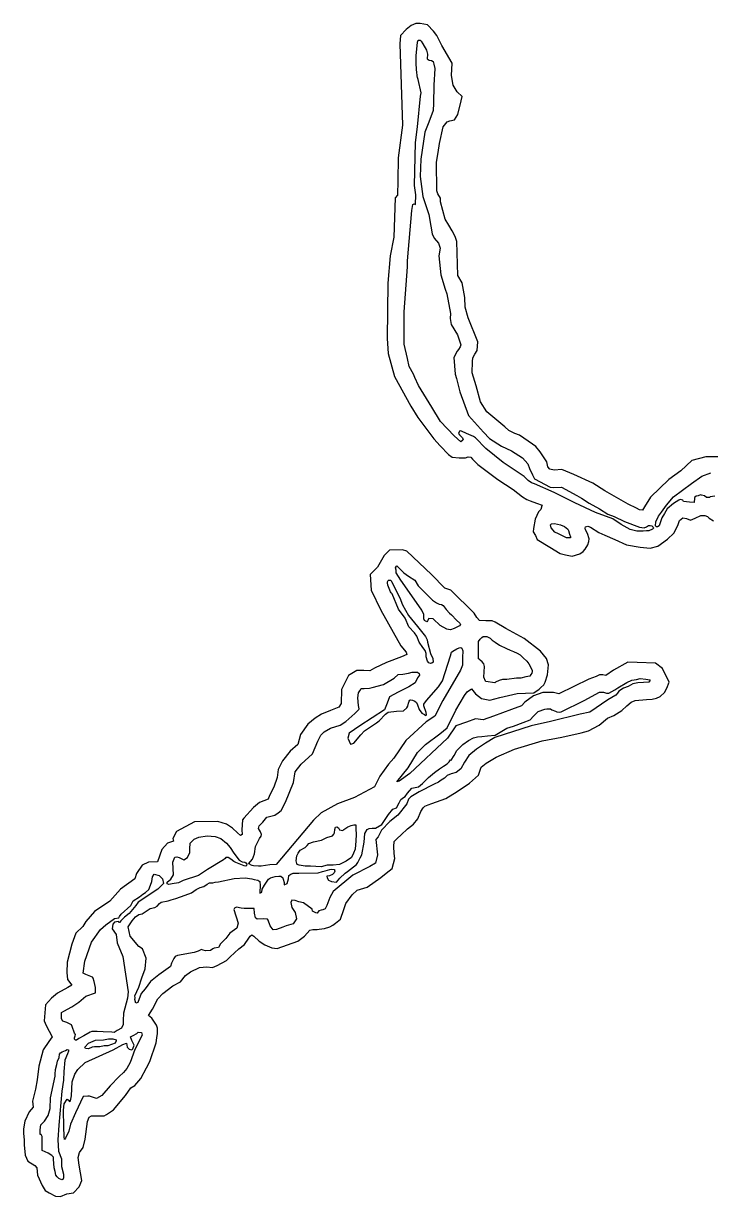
# Model space of a CAD drawing. Header units: metres. Extents: x 255476 to 378809, y 1739479 to 2227865.
# Drawn here: x 317820 to 319812, y 1908284 to 1911685 of the extents above; entities that cross this region are included whole.
import ezdxf

# ---------------------------------------------------------------- set-up
doc = ezdxf.new("R2010")
doc.units = ezdxf.units.M
doc.header["$MEASUREMENT"] = 0
doc.layers.add('MANGROOVE BUFFER ZONE', color=120, linetype='Continuous')

msp = doc.modelspace()

# ---------------------------------------------------------------- linework, layer by layer
at = {"layer": 'MANGROOVE BUFFER ZONE', "flags": 128}
for points in [[(319842.4, 1910427.8), (319798.6, 1910428.2), (319758, 1910417.3), (319725.9, 1910387.2), (319691.1, 1910362.5), (319637.9, 1910311.4), (319620.9, 1910283.2), (319614.4, 1910273.2), (319605.5, 1910274.3), (319597.6, 1910279), (319573.3, 1910291.3), (319505.2, 1910329.3), (319470.9, 1910351.9), (319415.9, 1910377), (319381.2, 1910391.9), (319358.9, 1910390), (319345.6, 1910392.4), (319340.1, 1910398.9), (319337, 1910413.8), (319318.4, 1910443.1), (319305.7, 1910458.4), (319295.5, 1910464.6), (319258.1, 1910491.4), (319244.7, 1910496.3), (319226.8, 1910504.7), (319215.2, 1910515.4), (319163.6, 1910559.2), (319144.9, 1910587.4), (319132.7, 1910634.5), (319120.3, 1910671.9), (319121.4, 1910704.2), (319123.1, 1910715.3), (319128.1, 1910726.1), (319135.5, 1910736.9), (319137.2, 1910761.5), (319108.7, 1910831.5), (319100.9, 1910862), (319099.2, 1910890.7), (319092.1, 1910933), (319079.2, 1910953.7), (319076.5, 1911052.7), (319071.6, 1911066.8), (319062.3, 1911083.6), (319053.6, 1911099.5), (319042.2, 1911117.5), (319029.3, 1911167.3), (319029.2, 1911178.1), (319021.7, 1911191), (319018.7, 1911199.3), (319017.4, 1911282.7), (319022.3, 1911310.2), (319026.3, 1911336.7), (319036.6, 1911385.4), (319048.6, 1911399.2), (319055.6, 1911402), (319069.5, 1911405.4), (319079.1, 1911420.4), (319088.8, 1911460.4), (319091.5, 1911473.1), (319077.5, 1911486.1), (319065.5, 1911506.3), (319060.4, 1911534.3), (319062.8, 1911569.9), (319033.3, 1911621.3), (319017.9, 1911650), (319009, 1911662.3), (318991.1, 1911681.2), (318970.4, 1911684.8), (318957.7, 1911684.6), (318944.1, 1911679.3), (318929.6, 1911667.4), (318913, 1911649.7), (318910.6, 1911625.9), (318918.3, 1911389.7), (318906.2, 1911295.1), (318905.5, 1911229.6), (318904.1, 1911187.3), (318897.2, 1911178.8), (318893.3, 1911065.2), (318882.9, 1911011), (318875.9, 1910931.7), (318874.5, 1910770.9), (318877.6, 1910727.6), (318895.7, 1910660.7), (318943.3, 1910574.7), (318962.9, 1910542.4), (319009.8, 1910480.7), (319028, 1910460.3), (319052.6, 1910435.2), (319062.4, 1910427.4), (319083.4, 1910425.2), (319101.7, 1910425.1), (319108.9, 1910427.9), (319116.5, 1910427), (319122.1, 1910421.8), (319136.9, 1910406.4), (319195.1, 1910362.4), (319239.5, 1910333.8), (319266.9, 1910311.9), (319279.6, 1910304.9), (319289.4, 1910300.7), (319307.1, 1910294.2), (319323.4, 1910288.4), (319322.9, 1910285.8), (319319.8, 1910275.7), (319312.9, 1910268.6), (319303.5, 1910247.4), (319299, 1910220.9), (319297.5, 1910210.6), (319304.5, 1910200.1), (319309.7, 1910188.8), (319345.7, 1910166.3), (319375.9, 1910147.5), (319391.1, 1910144.4), (319410.5, 1910140.4), (319433.4, 1910147.1), (319442.8, 1910153.3), (319448.6, 1910160.9), (319456.4, 1910173), (319458.9, 1910182.6), (319459.8, 1910190.4), (319455.3, 1910205.9), (319449.7, 1910216.8), (319448.8, 1910221.7), (319449.7, 1910225.1), (319456, 1910227.3), (319464, 1910224), (319488.4, 1910208.8), (319505.6, 1910201.4), (319534.3, 1910188.2), (319568.1, 1910173.5), (319608.2, 1910166.1), (319637.2, 1910163.5), (319658.7, 1910169.3), (319687.2, 1910189.5), (319705.1, 1910207.2), (319716.7, 1910228.7), (319722.4, 1910244), (319731.6, 1910251), (319741.9, 1910249.6), (319754.1, 1910244.7), (319767.8, 1910250.1), (319784.2, 1910258), (319795.2, 1910258), (319803.1, 1910255), (319807.6, 1910250.8), (319820.2, 1910242.4)], [(319824.2, 1910314.1), (319811.3, 1910312), (319809, 1910310.4), (319800.3, 1910310.7), (319794, 1910315.2), (319785.4, 1910317.2), (319782.8, 1910317.7), (319776, 1910315), (319770.6, 1910313.9), (319766.2, 1910311.2), (319765.4, 1910308.1), (319764.7, 1910296.3), (319751.3, 1910296.6), (319733.8, 1910298.7), (319731.2, 1910303), (319724.2, 1910304.8), (319720.4, 1910302.8), (319704.4, 1910293.2), (319686.4, 1910277.4), (319678.8, 1910263.9), (319670.9, 1910251.8), (319662.9, 1910228.4), (319658.4, 1910225.7), (319654.9, 1910225.7), (319653.4, 1910227.1), (319652, 1910228.5), (319653.6, 1910239.9), (319660.7, 1910255.9), (319669.3, 1910267.9), (319684.1, 1910288.5), (319704.9, 1910312.1), (319756.9, 1910351), (319786.8, 1910371.9), (319812.7, 1910381.8)]]:
    msp.add_lwpolyline(points, dxfattribs=at)
for points in [[(319597.8, 1910212.5), (319578.8, 1910217.6), (319552.8, 1910232.2), (319528.7, 1910248.2), (319478.4, 1910267), (319418.5, 1910294.7), (319358.3, 1910325.3), (319301.7, 1910349.7), (319293, 1910353.2), (319283.4, 1910359.7), (319271.5, 1910371.5), (319210.8, 1910412), (319160.1, 1910452.2), (319130.1, 1910483), (319124.8, 1910487.2), (319103.9, 1910496), (319090.2, 1910502.7), (319085.7, 1910503.5), (319084, 1910502.4), (319081, 1910496.1), (319084.4, 1910492.2), (319092.5, 1910483.7), (319094.6, 1910478.7), (319093.5, 1910476.8), (319088, 1910472), (319069, 1910488.7), (319028.5, 1910530.9), (319004.2, 1910572.5), (318965.6, 1910635.1), (318954.2, 1910658.7), (318950.2, 1910668), (318937.7, 1910689.8), (318933, 1910713.5), (318923.2, 1910755.4), (318923.7, 1910849), (318932.9, 1910979.4), (318933.5, 1910996.6), (318945.4, 1911142.1), (318948.8, 1911160.1), (318951.9, 1911161.8), (318956.2, 1911160.3), (318957.6, 1911188.2), (318953.1, 1911215), (318956.6, 1911339.8), (318962.2, 1911385.3), (318970.8, 1911474.4), (318972.6, 1911483.4), (318964.6, 1911522.1), (318962.5, 1911528.1), (318961.2, 1911533.2), (318960.6, 1911544.5), (318959, 1911549.4), (318958, 1911571.3), (318958.7, 1911592.2), (318959.9, 1911610.1), (318962.4, 1911630.1), (318964, 1911636), (318966.4, 1911636.8), (318969.7, 1911635.9), (318972.8, 1911633.1), (318977.9, 1911625.3), (318987.9, 1911607.4), (318990.8, 1911595.5), (318990.7, 1911581.8), (318996.5, 1911577.9), (319003.1, 1911577.5), (319007.9, 1911574.2), (319009.9, 1911566.6), (319012.6, 1911554.2), (319009.6, 1911506.2), (319008.4, 1911452.8), (319008, 1911432.5), (318994.8, 1911398.6), (318990.9, 1911389.4), (318983.3, 1911369.9), (318971.7, 1911290.9), (318969.8, 1911240.8), (318977.6, 1911182.6), (318995.4, 1911130.7), (319001.3, 1911096.7), (319004.7, 1911075.1), (319011, 1911062.1), (319023.1, 1911047.3), (319027.8, 1911033.7), (319024.2, 1911010.6), (319029.5, 1910956.1), (319042.4, 1910914.4), (319047.5, 1910900.4), (319057.7, 1910844.3), (319056.6, 1910829.3), (319059.6, 1910811.8), (319078, 1910782), (319088.2, 1910753.1), (319086.3, 1910747.6), (319080.7, 1910739.5), (319077.5, 1910734.5), (319067.6, 1910716.2), (319071, 1910667.5), (319074.9, 1910655.3), (319085.1, 1910616.8), (319109.8, 1910547.8), (319153.8, 1910499.4), (319170.9, 1910481.8), (319206.1, 1910459.6), (319234.6, 1910445.2), (319267, 1910425.4), (319281.7, 1910407.7), (319287.3, 1910394), (319295.9, 1910376.3), (319301.3, 1910364.6), (319347.2, 1910340), (319357.7, 1910339), (319380, 1910340.3), (319424.3, 1910316.4), (319437.6, 1910308.6), (319460.4, 1910294.2), (319490.2, 1910277.8), (319514.3, 1910262.1), (319532.6, 1910255.4), (319562.9, 1910240.7), (319605.6, 1910224.2), (319619.5, 1910222.1), (319626.1, 1910225), (319632.2, 1910228.9), (319637, 1910229.4), (319642, 1910227.9), (319645.9, 1910224.4), (319646.4, 1910221), (319644.1, 1910218.7), (319633.2, 1910213.3), (319626.1, 1910214), (319616.9, 1910212.5)], [(319406.3, 1910193.3), (319394.7, 1910193.3), (319370.8, 1910205.3), (319360.1, 1910210.3), (319349.4, 1910222.2), (319348.2, 1910230.9), (319350.6, 1910233.8), (319359.2, 1910235.3), (319376.8, 1910230.9), (319388.7, 1910226.1), (319398.2, 1910218.4), (319400, 1910214.8), (319402.7, 1910203.8), (319405.7, 1910196)], [(318724.8, 1909076.2), (318739.2, 1909087.7), (318748.3, 1909115.4), (318754.8, 1909133), (318773.3, 1909157.9), (318787, 1909172.1), (318816.1, 1909180.5), (318856.4, 1909208.8), (318871.4, 1909220.8), (318888.9, 1909234.8), (318896.4, 1909263.9), (318895, 1909277.9), (318893.6, 1909298.3), (318894.9, 1909312.7), (318903.1, 1909321.5), (318914.5, 1909332.2), (318933.4, 1909350.1), (318950.3, 1909363.1), (318963.3, 1909379.1), (318972.3, 1909399.6), (318978.6, 1909410.7), (318983.8, 1909415.8), (318993.1, 1909418.8), (319003.5, 1909422.7), (319044.7, 1909437.3), (319076.9, 1909458.3), (319112.9, 1909482.3), (319138.9, 1909505.6), (319146.7, 1909528.7), (319161, 1909540), (319189.9, 1909557.8), (319243.5, 1909580.8), (319323.8, 1909604.5), (319380.7, 1909615.6), (319437.3, 1909628.1), (319458, 1909634), (319488.6, 1909650.1), (319512.9, 1909670.9), (319531.3, 1909677.8), (319555.1, 1909693), (319569.2, 1909706.5), (319582.1, 1909716.7), (319593, 1909721.3), (319626, 1909724.7), (319642.7, 1909725.6), (319655.3, 1909728.2), (319665.6, 1909733.7), (319678.6, 1909745.4), (319684.9, 1909757.7), (319692.2, 1909775.4), (319672.7, 1909814.3), (319652.7, 1909829.9), (319598.9, 1909832.2), (319572.2, 1909833.1), (319530.5, 1909809.5), (319508.8, 1909794), (319499.3, 1909796.4), (319490, 1909796.4), (319480.3, 1909791.6), (319459.2, 1909783.4), (319372.4, 1909741.3), (319356.7, 1909744.5), (319325.4, 1909744.7), (319298.3, 1909735.7), (319273.1, 1909716.5), (319263.9, 1909706.6), (319234.5, 1909696), (319183, 1909676.5), (319152.3, 1909666), (319130, 1909669), (319104.7, 1909658.6), (319073.4, 1909648.4), (319049, 1909612.7), (318939.7, 1909510.4), (318908.8, 1909487.8), (318902.6, 1909485.5), (318935, 1909526.8), (318962, 1909571.3), (318985.1, 1909594.4), (319027.4, 1909624.7), (319048.3, 1909642.5), (319073.5, 1909694.1), (319098.8, 1909736.5), (319106.4, 1909747.1), (319119, 1909755.3), (319130, 1909741), (319148.2, 1909727.6), (319171.8, 1909723.2), (319201.2, 1909730), (319251.2, 1909741.9), (319299.3, 1909744.3), (319315.5, 1909754.6), (319320.3, 1909759), (319328.2, 1909767.3), (319332.7, 1909775.2), (319339.2, 1909796.4), (319341.6, 1909815.3), (319342.3, 1909825.6), (319336.4, 1909843.8), (319318.9, 1909865.1), (319271.9, 1909901.5), (319218.6, 1909931), (319187.1, 1909949.3), (319178.5, 1909952.7), (319160.7, 1909952.7), (319142.4, 1909954.2), (319134.6, 1909962.2), (319126.9, 1909974.9), (319059.1, 1910042.1), (319041.1, 1910047.1), (319002.5, 1910087.1), (318931.2, 1910154.5), (318918.7, 1910158.9), (318881.2, 1910158.1), (318866, 1910142.1), (318846, 1910107.9), (318824.6, 1910086.7), (318828.4, 1910041.5), (318855.9, 1909983.8), (318914.1, 1909880.5), (318929.5, 1909861.5), (318931.1, 1909854.8), (318915.4, 1909848.4), (318872.2, 1909831.6), (318837.3, 1909815.3), (318824.1, 1909807.5), (318807.1, 1909808.4), (318786.3, 1909809.1), (318762, 1909794.6), (318741.7, 1909753.2), (318740.5, 1909713.3), (318734.6, 1909702.8), (318709.7, 1909692.4), (318684.1, 1909681.8), (318665.4, 1909670.2), (318644.5, 1909652.8), (318623.4, 1909623.4), (318614.9, 1909594.3), (318593, 1909574.6), (318570.5, 1909546.5), (318558.6, 1909521.7), (318555.7, 1909498.5), (318545.7, 1909470.1), (318533.3, 1909446.6), (318529.6, 1909436.1), (318503.7, 1909426.5), (318487, 1909411.8), (318459, 1909380.7), (318454.4, 1909376), (318452.6, 1909346.6), (318454.2, 1909333), (318449.3, 1909330.3), (318440.6, 1909338.1), (318426.3, 1909351.7), (318408.2, 1909363.5), (318383.7, 1909371.4), (318316.1, 1909370), (318263.7, 1909342.3), (318253.2, 1909322), (318254.3, 1909314.2), (318237.1, 1909307.7), (318220.8, 1909289.4), (318208.3, 1909253.7), (318182.3, 1909253), (318163.8, 1909244.7), (318147.4, 1909220), (318142.7, 1909204.6), (318101.1, 1909175.2), (318070.3, 1909140.1), (318025.5, 1909109.6), (318000.3, 1909080.6), (317991.4, 1909066.6), (317971.9, 1909046.7), (317959.6, 1909015.5), (317946.3, 1908963.3), (317945.3, 1908932.8), (317947.1, 1908912.7), (317960.4, 1908896.5), (317948.1, 1908890), (317918.6, 1908873.6), (317901.1, 1908858.3), (317883.5, 1908839.1), (317880.1, 1908792.8), (317885.7, 1908779.3), (317902.8, 1908747), (317893.3, 1908732.6), (317876.6, 1908708.6), (317864, 1908661.7), (317859.9, 1908622.3), (317854.4, 1908595.1), (317846.1, 1908560.1), (317848.3, 1908542.7), (317836.4, 1908529), (317823.3, 1908502.3), (317819.7, 1908479.9), (317820.1, 1908466.5), (317821.9, 1908448.1), (317821.5, 1908433.2), (317825.1, 1908403.1), (317832, 1908385.9), (317852.7, 1908374), (317858.5, 1908366.8), (317860.9, 1908345.9), (317873.9, 1908315.4), (317883.1, 1908300.6), (317894.7, 1908294.5), (317912.3, 1908284.9), (317927.2, 1908283.5), (317945.4, 1908291.8), (317965.2, 1908294.1), (317981.1, 1908311.9), (317989, 1908330.5), (317981.4, 1908374.1), (317978.7, 1908397.2), (317981.8, 1908411.1), (317992.4, 1908425.4), (317998.7, 1908449.7), (318005.7, 1908501), (318010.7, 1908513.5), (318016.6, 1908517.4), (318029.7, 1908518), (318054, 1908517.6), (318060.6, 1908521.6), (318080.5, 1908535.4), (318115.2, 1908576.4), (318131.4, 1908598.5), (318142.2, 1908605.8), (318159.6, 1908625.7), (318176.7, 1908656.6), (318186, 1908674.7), (318204.3, 1908729.5), (318206.5, 1908743.6), (318208.3, 1908756.5), (318208.3, 1908772.2), (318205.5, 1908780.4), (318191.8, 1908800.3), (318182, 1908808.9), (318193.7, 1908827.1), (318209.5, 1908856.5), (318223.4, 1908872.3), (318253, 1908894), (318275.2, 1908906.4), (318289.1, 1908924.6), (318303.9, 1908934.9), (318330.3, 1908947.7), (318351, 1908949.1), (318368.2, 1908947.9), (318381, 1908953.5), (318408.5, 1908967.7), (318418.7, 1908978.5), (318443.8, 1909001.8), (318460.5, 1909014.6), (318472.8, 1909032.9), (318477.2, 1909038.4), (318481.5, 1909042.2), (318487.7, 1909038.4), (318502.8, 1909024.1), (318519.9, 1909013), (318540.2, 1909004.8), (318554.9, 1909003), (318615, 1909024.3), (318634.6, 1909038.6), (318649.7, 1909056.2), (318658.4, 1909057.7), (318671.6, 1909057.7), (318677, 1909058.7), (318692.9, 1909060.7), (318707.7, 1909065.6), (318716.4, 1909070.8)], [(318982.9, 1909953.4), (318980.7, 1909958.9), (318980.3, 1909971), (318974.4, 1909983.4), (318925.9, 1910054), (318913.8, 1910070.7), (318900.1, 1910091.7), (318900.5, 1910095.7), (318900.1, 1910099.4), (318898, 1910106), (318901, 1910111.3), (318902.7, 1910111.9), (318911.5, 1910103.8), (318922.6, 1910091.7), (318936.4, 1910082.3), (318954.2, 1910070.4), (318964, 1910054.1), (319005.8, 1910012.2), (319017.3, 1910004.9), (319025.1, 1910001), (319032.1, 1909999.7), (319036.4, 1909997.3), (319045.8, 1909985.4), (319055.5, 1909975), (319060.7, 1909970.2), (319075.4, 1909954.8), (319085.2, 1909946), (319086.7, 1909942.2), (319084.3, 1909938.4), (319069, 1909930.7), (319057.6, 1909926.8), (319052.5, 1909927.3), (319047, 1909928.9), (319028.3, 1909939.2), (319007.4, 1909958.4), (318995.3, 1909959.9), (318991, 1909953.2), (318989.2, 1909950.2)], [(318995.5, 1909830.5), (318990.9, 1909835.5), (318987.7, 1909848.1), (318987.7, 1909857.7), (318984.4, 1909867), (318977.9, 1909875.9), (318967.4, 1909891.3), (318960.5, 1909908.2), (318953.4, 1909918.2), (318937.1, 1909935.7), (318926.7, 1909960.4), (318906.7, 1909987), (318888.8, 1910031.2), (318886.1, 1910033.5), (318884.2, 1910036.8), (318876.3, 1910056.4), (318875, 1910062.6), (318875.7, 1910065.9), (318877.4, 1910069.4), (318877.8, 1910070.4), (318884.8, 1910070.5), (318886.7, 1910067.1), (318911.5, 1910019.9), (318919.1, 1909999.5), (318936.1, 1909968.1), (318961.8, 1909936.1), (318985, 1909907.3), (318990.2, 1909897.8), (318991.4, 1909891), (318999.8, 1909857.8), (319006.4, 1909843.5), (319007.6, 1909833), (319003.4, 1909829.9), (319000.1, 1909828.7)], [(319160.2, 1909776.7), (319159.4, 1909777.7), (319154.2, 1909789.9), (319156.1, 1909820.2), (319154.4, 1909828), (319149.5, 1909833.4), (319143.8, 1909839.1), (319141.7, 1909840.9), (319138.8, 1909842.5), (319139.4, 1909893.3), (319143.6, 1909899.2), (319149.2, 1909904.9), (319153.1, 1909907.1), (319163.6, 1909907.4), (319173.3, 1909902.3), (319178.6, 1909896.7), (319187.9, 1909891.2), (319200.4, 1909882.6), (319220.4, 1909872.5), (319230.9, 1909867.8), (319240.4, 1909863.9), (319250.8, 1909859.3), (319259.5, 1909853.9), (319269.1, 1909845.7), (319279.1, 1909835.9), (319285.2, 1909828.2), (319294.3, 1909809.7), (319295, 1909806.3), (319294, 1909801.1), (319290.9, 1909796.8), (319287.7, 1909792.5), (319275.9, 1909790), (319261.6, 1909786.8), (319249.3, 1909786.5), (319221.7, 1909782.4), (319209.2, 1909782.7), (319199, 1909780.2), (319188.3, 1909774.5), (319186.3, 1909772.9)], [(318501.1, 1909241.6), (318487, 1909242.3), (318483.3, 1909243), (318477.8, 1909245.5), (318476.9, 1909246.2), (318475.7, 1909247.1), (318472.7, 1909248.6), (318483.8, 1909261.4), (318489.9, 1909276.9), (318492.5, 1909298.9), (318503.9, 1909321.4), (318508.7, 1909328.3), (318510.1, 1909332.9), (318507.3, 1909340.5), (318501.7, 1909350.4), (318503.4, 1909358.1), (318505.6, 1909361.7), (318514, 1909368.7), (318525.1, 1909383.2), (318548.3, 1909389.3), (318558.7, 1909395.6), (318566.8, 1909403), (318579.7, 1909427), (318602.8, 1909483.7), (318607.2, 1909515.2), (318625.2, 1909537.3), (318657.6, 1909567.6), (318665.7, 1909585.8), (318673.7, 1909603.5), (318681.8, 1909621.7), (318691.8, 1909630.7), (318710.2, 1909641.1), (318738.3, 1909650.5), (318754.2, 1909660.4), (318780.6, 1909684.4), (318792.1, 1909696), (318793.5, 1909697.8), (318790.8, 1909707), (318789.4, 1909729.6), (318791.5, 1909744.1), (318794.8, 1909749.9), (318799.2, 1909756.5), (318807.5, 1909756.8), (318822.7, 1909757.1), (318831.1, 1909759.5), (318863.7, 1909768.6), (318894.8, 1909786.1), (318906.4, 1909796.7), (318919.9, 1909798.2), (318936, 1909800.8), (318946.5, 1909803.6), (318955.5, 1909803.9), (318961.9, 1909803.9), (318967.3, 1909800), (318967.7, 1909794.8), (318962.5, 1909787.8), (318955.7, 1909773.1), (318936.9, 1909761.7), (318906.2, 1909745.6), (318881.1, 1909732.8), (318874.2, 1909714.2), (318866.9, 1909694.6), (318795.1, 1909648.3), (318763.9, 1909627), (318760.1, 1909612.2), (318764.2, 1909604.1), (318767.9, 1909595.1), (318771.5, 1909596.3), (318778, 1909598), (318798.3, 1909622.5), (318809, 1909633.9), (318843.5, 1909656.6), (318851.4, 1909662.4), (318869.2, 1909682), (318877, 1909687.9), (318901.2, 1909690.8), (318922, 1909692.2), (318931.3, 1909700.5), (318934.2, 1909705.8), (318936, 1909714.3), (318937.9, 1909719.5), (318940, 1909722.9), (318943.3, 1909723.3), (318947.5, 1909722.8), (318954.7, 1909720), (318959, 1909716.3), (318962.1, 1909709.4), (318967.2, 1909695.9), (318975.1, 1909685.2), (318982.2, 1909681.3), (318986.9, 1909678.7), (318987.9, 1909680.2), (318987.3, 1909686.9), (318980.8, 1909706), (318980.3, 1909711.2), (318987.9, 1909722), (319023.1, 1909761.2), (319034.4, 1909778.6), (319058.1, 1909851.5), (319061.2, 1909861.7), (319064.8, 1909865.2), (319076.2, 1909871.5), (319083.5, 1909874.8), (319088.1, 1909875.4), (319090.8, 1909873.4), (319093.6, 1909865.3), (319092.9, 1909846), (319092.3, 1909833.1), (319092.5, 1909824.5), (319086.9, 1909809.5), (319035.9, 1909721.7), (319012.3, 1909676.2), (318987.7, 1909660.3), (318928.6, 1909605.4), (318893.4, 1909554.2), (318878, 1909537.2), (318853.1, 1909502.2), (318837.3, 1909471.2), (318779.8, 1909440.7), (318730.1, 1909421.9), (318682.9, 1909396.1), (318661, 1909374.5), (318552.9, 1909246.6), (318534.4, 1909245.5), (318508.6, 1909241.6)], [(318497.5, 1909088), (318492.6, 1909092.1), (318489.8, 1909105.5), (318488.8, 1909118.5), (318480.6, 1909118.3), (318469.7, 1909118.8), (318460, 1909118.8), (318451.1, 1909119.5), (318437, 1909122.7), (318431.6, 1909120.1), (318429.8, 1909115.4), (318442.6, 1909076), (318438, 1909061.9), (318418.4, 1909047.1), (318406.4, 1909031.8), (318390.8, 1909016.2), (318385.3, 1909006), (318372.7, 1909003.2), (318368.9, 1909001.6), (318361.7, 1908997.2), (318347.2, 1908995.6), (318340.4, 1908997.6), (318336.4, 1909000.1), (318326, 1908994.8), (318314.3, 1908991), (318266.8, 1908982.5), (318259.2, 1908979.7), (318256.1, 1908974.1), (318249.2, 1908960.5), (318246, 1908950.7), (318212.3, 1908926.6), (318188.4, 1908907.5), (318172.8, 1908886), (318160.8, 1908872.5), (318151.7, 1908846.5), (318145.8, 1908844), (318142.8, 1908855.1), (318143.5, 1908859.6), (318143, 1908865.3), (318154.7, 1908890.5), (318163, 1908917.3), (318172.8, 1908943.6), (318175.1, 1908974.4), (318165.3, 1909001.5), (318154.1, 1909008.6), (318129, 1909038.4), (318123.3, 1909065.1), (318134.5, 1909083.3), (318144.6, 1909094.8), (318154.7, 1909100.9), (318163.8, 1909103.4), (318175.6, 1909110.5), (318186.9, 1909118.3), (318200.9, 1909122), (318207, 1909125.9), (318213.9, 1909133.5), (318219, 1909137), (318238.9, 1909140.9), (318248.2, 1909144.1), (318261.7, 1909148), (318289, 1909157.6), (318307.4, 1909164.4), (318320.9, 1909173.3), (318332.2, 1909179.6), (318343.2, 1909182.6), (318352.6, 1909189), (318358.9, 1909192.9), (318368.5, 1909192.9), (318375.6, 1909195.1), (318385.2, 1909196.3), (318430.4, 1909205.3), (318462.4, 1909207.5), (318481.8, 1909204.3), (318488.7, 1909202.4), (318499.7, 1909200.9), (318505.1, 1909196.5), (318506.1, 1909184.9), (318505.1, 1909166.5), (318505.4, 1909162.8), (318510.8, 1909166.3), (318511.8, 1909174.9), (318518.2, 1909185.9), (318530, 1909203.3), (318535.6, 1909207.5), (318542.8, 1909210), (318549.1, 1909211.7), (318560.2, 1909212.4), (318565.6, 1909212.4), (318571.8, 1909207.8), (318573.2, 1909203.8), (318575.2, 1909194.3), (318575.7, 1909187.4), (318584, 1909191.3), (318588.5, 1909205.1), (318589.5, 1909214.2), (318591.7, 1909216.4), (318595.4, 1909218.6), (318602.2, 1909220.8), (318618, 1909221.3), (318674.1, 1909221.9), (318686.7, 1909226.4), (318694.3, 1909228.2), (318701.5, 1909230.3), (318707.8, 1909231.6), (318713, 1909232.3), (318721.5, 1909231.3), (318722, 1909229.7), (318722.1, 1909226.9), (318721.1, 1909222.5), (318715.8, 1909217.5), (318707.2, 1909213.8), (318699.5, 1909212.3), (318700.8, 1909207.8), (318704.5, 1909200.6), (318713.2, 1909197.2), (318727.6, 1909195.5), (318736.7, 1909206.9), (318752.4, 1909221.5), (318759.5, 1909225.6), (318785.6, 1909246.1), (318789.4, 1909252.2), (318796.3, 1909265.2), (318800.8, 1909274.1), (318807.8, 1909311.3), (318810, 1909335.7), (318816.1, 1909347.7), (318821.9, 1909350.5), (318830.7, 1909351.5), (318840, 1909351.5), (318858.5, 1909362.4), (318877.7, 1909391.2), (318891.1, 1909406.3), (318901.2, 1909410.6), (318908.7, 1909425.2), (318913.5, 1909434.5), (318922.1, 1909440.8), (318926.6, 1909443.3), (318933.5, 1909453.4), (318946.1, 1909467.5), (318964.7, 1909471.1), (318976.6, 1909480.9), (318994, 1909498.4), (319011.1, 1909513.4), (319025.9, 1909523.8), (319037.3, 1909531.6), (319048.7, 1909538.4), (319053.9, 1909544.2), (319058, 1909549.6), (319059.4, 1909548.3), (319068.3, 1909562.1), (319076.4, 1909577), (319094.1, 1909594.6), (319110.3, 1909606.1), (319124.7, 1909614), (319136.6, 1909616.6), (319148.6, 1909617.4), (319165.4, 1909619.6), (319187.8, 1909621.5), (319201.9, 1909629.6), (319221.4, 1909642), (319240.2, 1909647.6), (319268.3, 1909657.6), (319288.6, 1909665.9), (319298.5, 1909676.2), (319312.5, 1909689.8), (319331.3, 1909697), (319336.8, 1909697.7), (319347.9, 1909697.7), (319351.8, 1909694.6), (319362.2, 1909690.5), (319366, 1909689.2), (319373, 1909688), (319379, 1909688.6), (319445.2, 1909721.5), (319490.4, 1909745.7), (319502, 1909746.4), (319510.7, 1909743), (319516.9, 1909742.7), (319534.1, 1909752.7), (319542.9, 1909758.5), (319569.4, 1909774.3), (319583.5, 1909780.6), (319597.7, 1909782.3), (319607.5, 1909785.8), (319624.6, 1909783.8), (319635.9, 1909781.4), (319636.9, 1909780.7), (319633.5, 1909775.3), (319617.7, 1909774), (319601.1, 1909773.1), (319586.4, 1909770.2), (319573.4, 1909762.8), (319559.3, 1909757.4), (319546.4, 1909748.9), (319541.9, 1909742.8), (319537.6, 1909737.7), (319514, 1909723.8), (319461.7, 1909688.3), (319434.1, 1909682.5), (319348, 1909661.1), (319292.2, 1909647.9), (319186.7, 1909614.9), (319159.9, 1909598), (319133.7, 1909580.5), (319111.2, 1909562.4), (319098.4, 1909542.6), (319088.3, 1909523.5), (319074.4, 1909513.3), (319060.1, 1909509.3), (319048.6, 1909504.4), (319040.4, 1909496.5), (319031.2, 1909490.7), (319022.8, 1909485.4), (319010.5, 1909478.8), (318967.1, 1909456.9), (318943.2, 1909442.3), (318935.7, 1909435.4), (318931, 1909421.9), (318905.4, 1909389.6), (318882.2, 1909371), (318857.5, 1909345.6), (318848.2, 1909326.3), (318841.7, 1909318.4), (318846.1, 1909274.7), (318840.3, 1909250.2), (318823.9, 1909240.7), (318774.8, 1909215.4), (318718.2, 1909167.6), (318707.6, 1909150.3), (318699.8, 1909127.3), (318694.4, 1909118.2), (318688.1, 1909114.8), (318683.3, 1909113.5), (318675.9, 1909112.2), (318671.3, 1909104.7), (318667.1, 1909106.1), (318661.5, 1909108.6), (318657.9, 1909111), (318656.6, 1909116.4), (318631.4, 1909135.4), (318618.4, 1909138.4), (318607.5, 1909142.3), (318597.9, 1909142.5), (318594.6, 1909136.5), (318597.9, 1909121.8), (318607.9, 1909107.3), (318611.6, 1909089.2), (318601.9, 1909073.8), (318581.5, 1909068.3), (318571.8, 1909064.1), (318553, 1909057.9), (318543.6, 1909057.3), (318535.5, 1909068.6), (318529.7, 1909084.5), (318527.6, 1909087.9), (318514.6, 1909088.8)], [(318613.8, 1909246.4), (318612.6, 1909249.3), (318610.2, 1909257.1), (318612.1, 1909271.1), (318616.4, 1909279.2), (318622.1, 1909288), (318636.6, 1909295.1), (318642.5, 1909301.1), (318646.8, 1909307.3), (318660.8, 1909312.2), (318684, 1909316.8), (318699.3, 1909324.3), (318715.7, 1909329.1), (318719.6, 1909334.4), (318721.9, 1909338.5), (318722.5, 1909347.5), (318724.1, 1909354.2), (318728.3, 1909355.7), (318732.9, 1909352.8), (318735.8, 1909346.8), (318745.5, 1909344.8), (318748.9, 1909347.7), (318760.3, 1909355.7), (318769.6, 1909359.2), (318778, 1909361.5), (318783.7, 1909361.5), (318783.7, 1909349.3), (318784.7, 1909332.8), (318783.7, 1909314.5), (318781.7, 1909291), (318776.9, 1909279.1), (318770.7, 1909266.2), (318755.9, 1909255.8), (318736.3, 1909246.1), (318717.9, 1909244.7), (318700, 1909244.2), (318682.7, 1909239.1), (318652.3, 1909241.3), (318637, 1909241.3), (318619.1, 1909243.9)], [(318464.2, 1909241.9), (318459.9, 1909242.3), (318450, 1909246.3), (318435.6, 1909252.2), (318430, 1909254.8), (318421.4, 1909261.3), (318413.2, 1909266.4), (318406.9, 1909266.5), (318404.8, 1909264), (318399.5, 1909260.1), (318353.4, 1909231.8), (318327.3, 1909214.2), (318283.1, 1909199.4), (318269.7, 1909192.8), (318250.5, 1909190.6), (318241.6, 1909187.9), (318236.3, 1909189.8), (318236.4, 1909192.5), (318236.1, 1909195), (318247.4, 1909203.3), (318254.7, 1909216.7), (318252.8, 1909252.8), (318258.8, 1909267.4), (318264.4, 1909268.6), (318271.3, 1909266.1), (318284.6, 1909260.1), (318295.7, 1909266.5), (318302.2, 1909280.7), (318302.2, 1909291.8), (318303.5, 1909307.7), (318315.1, 1909319.7), (318328.4, 1909325.7), (318352.4, 1909329.6), (318376, 1909327.9), (318392.4, 1909321.9), (318408.2, 1909308.6), (318419.4, 1909295.3), (318429.7, 1909279.4), (318445.6, 1909259.2), (318453.6, 1909254.3), (318461.6, 1909252.6), (318464.4, 1909251.2), (318467, 1909247), (318466.9, 1909243.7)], [(318225.3, 1909190.8), (318209.4, 1909174.7), (318152.1, 1909137.3), (318145.5, 1909127.7), (318126.2, 1909103.9), (318112.5, 1909093.8), (318102.1, 1909083.4), (318098.3, 1909077.8), (318096.7, 1909078.1), (318094.9, 1909080.7), (318083.3, 1909079.5), (318079, 1909073.2), (318076.9, 1909060.2), (318088.4, 1909043), (318091, 1909018.7), (318107.9, 1908980), (318123.2, 1908877.4), (318121.7, 1908858.7), (318117.8, 1908844.3), (318109.9, 1908815.2), (318108.8, 1908793.8), (318108.5, 1908782.4), (318104, 1908771.9), (318091.5, 1908764.7), (318082.8, 1908759.3), (318075.8, 1908760), (318050.9, 1908761.1), (318033.8, 1908762), (318018.4, 1908761.7), (318013.2, 1908760.5), (317995, 1908749.6), (317980.2, 1908741.4), (317973.5, 1908737.1), (317970.3, 1908737.4), (317968.1, 1908740.2), (317968.1, 1908744.1), (317969.8, 1908749.9), (317970.3, 1908753.3), (317967.6, 1908757.4), (317960.8, 1908776.7), (317958.6, 1908781.6), (317945.8, 1908787.9), (317933.7, 1908792.2), (317929.8, 1908798.5), (317929.6, 1908803.8), (317929.6, 1908817.2), (317936.6, 1908821.3), (317960.3, 1908833.1), (317979.9, 1908847.4), (318000.8, 1908864.6), (318028.9, 1908873.8), (318029, 1908889.2), (318026.2, 1908898.3), (318024.6, 1908907.3), (318021.7, 1908916.4), (318019.6, 1908919.8), (318000.7, 1908927.8), (317992.5, 1908931.6), (317997.9, 1908966.2), (318017.1, 1909020.9), (318043.3, 1909057.7), (318058.5, 1909071.1), (318084, 1909090), (318096.1, 1909092.1), (318098, 1909095.2), (318103, 1909102.7), (318130.6, 1909127.6), (318137.4, 1909140.8), (318155.9, 1909152.1), (318166, 1909160.5), (318173.6, 1909165.3), (318183.5, 1909174), (318187.6, 1909186.5), (318192.1, 1909197), (318193.6, 1909210.5), (318198.6, 1909217.9), (318212.8, 1909214.3), (318222.4, 1909204.9)], [(318161.7, 1908759), (318164.1, 1908751.9), (318142.9, 1908710.1), (318128.9, 1908672.5), (318119.8, 1908655), (318109.7, 1908643.5), (318097.1, 1908631.6), (318071.5, 1908604.4), (318047.2, 1908576.4), (318031.5, 1908568.2), (318010.9, 1908574.5), (318006.8, 1908574.5), (317992.6, 1908573.4), (317970.3, 1908526.5), (317956.3, 1908493.8), (317951.3, 1908473.5), (317941.8, 1908452.5), (317938.7, 1908449), (317937.3, 1908458.1), (317937.1, 1908486.1), (317936.2, 1908533.6), (317937.6, 1908552.8), (317946.4, 1908565.6), (317949.7, 1908564.1), (317952.8, 1908558.9), (317956.3, 1908561.1), (317959, 1908575.5), (317961.4, 1908616.3), (317968.5, 1908638.7), (317977.4, 1908651.5), (317999, 1908672), (318079.9, 1908708.6), (318108, 1908724.3), (318118.3, 1908728.1), (318120.9, 1908717), (318126.1, 1908710.7), (318134.1, 1908708.6), (318136.5, 1908711.8), (318140.5, 1908722.9), (318133.6, 1908735.6), (318130.3, 1908746.5), (318138.1, 1908750.2), (318148.7, 1908756.4), (318152.3, 1908759.7)], [(318088.1, 1908737.8), (318088.7, 1908734.6), (318085.4, 1908728.2), (318064.4, 1908720.7), (318053.4, 1908720.4), (318041.4, 1908717.7), (318026, 1908717.3), (318018.9, 1908717.1), (318008.3, 1908712.2), (317999.7, 1908712.4), (317998.6, 1908714.3), (317997.3, 1908716.7), (318008.6, 1908728.2), (318028.2, 1908736.6), (318052.1, 1908738.3), (318065.9, 1908740.8), (318079.3, 1908740.4)], [(317950.4, 1908708.6), (317949.9, 1908705.1), (317947.8, 1908697), (317939.5, 1908679.4), (317937.2, 1908646.1), (317936, 1908620.7), (317931.2, 1908588.6), (317922.2, 1908490.2), (317919, 1908447.6), (317921.8, 1908414.9), (317929.8, 1908392.7), (317930.5, 1908370.3), (317936, 1908348.6), (317936.1, 1908337.3), (317934.1, 1908333.3), (317931.2, 1908332), (317922.7, 1908336.2), (317917.1, 1908340.4), (317913.6, 1908345.8), (317911.9, 1908355.8), (317908.4, 1908367.1), (317906.9, 1908392.3), (317906.4, 1908398.1), (317902.3, 1908403), (317890.9, 1908409.4), (317873.8, 1908416.6), (317873.7, 1908458.1), (317871.4, 1908463), (317868.4, 1908463.8), (317867.7, 1908477.2), (317870.3, 1908491.3), (317881.1, 1908502.4), (317891.5, 1908518.4), (317896.7, 1908539.2), (317898.6, 1908569.7), (317911.2, 1908632.1), (317911.2, 1908637.9), (317912.8, 1908651.6), (317916.1, 1908666), (317918.6, 1908676.4), (317923.3, 1908686.8), (317924.7, 1908696.3), (317927.4, 1908700.3), (317931.6, 1908703.1), (317941.8, 1908706.8), (317946.2, 1908709.5)]]:
    msp.add_lwpolyline(points, close=True, dxfattribs=at)

doc.saveas('drawing.dxf')
